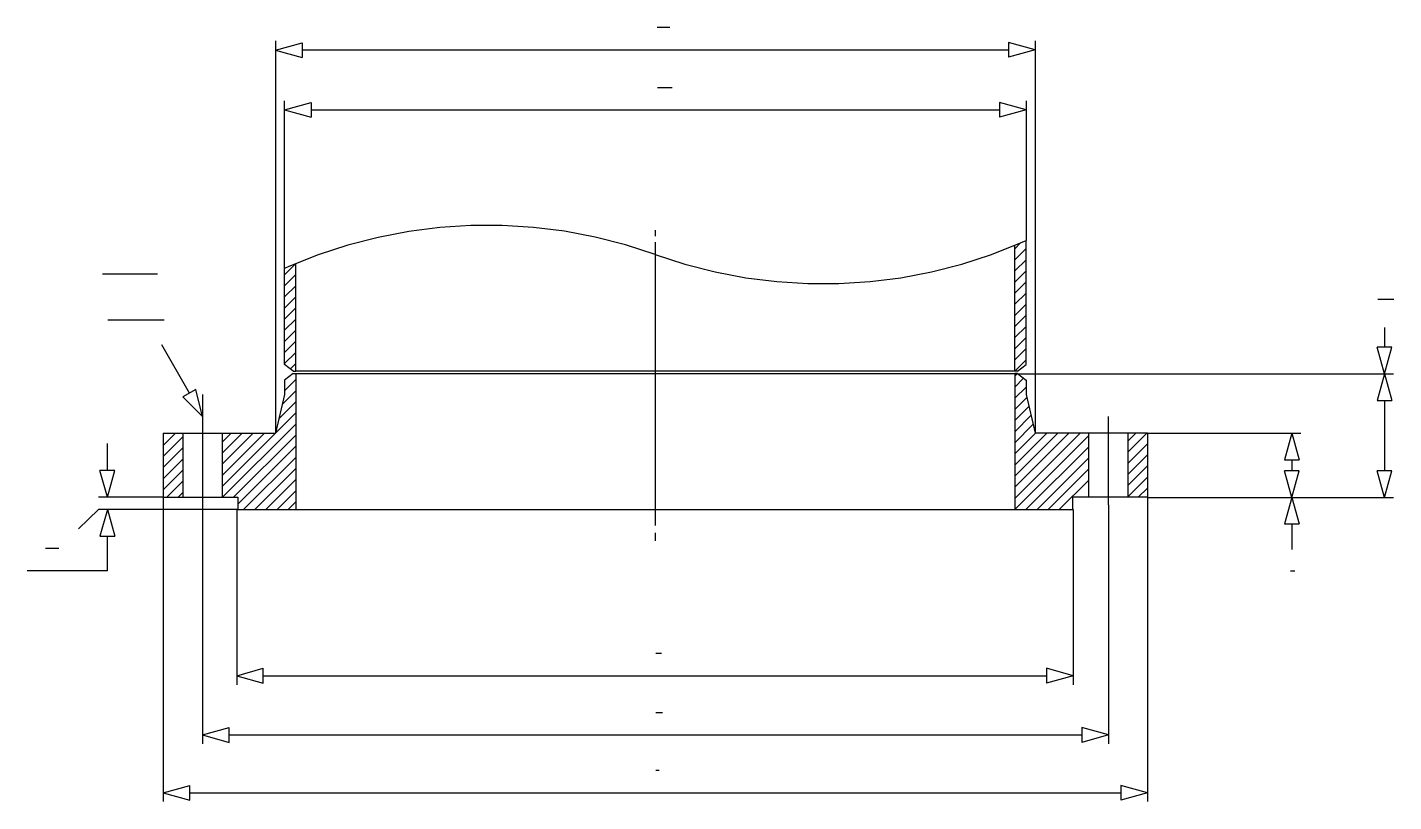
# Model space of a CAD drawing. Extents: x 335 to 1551, y 275 to 965.
import ezdxf

# ---------------------------------------------------------------- set-up
doc = ezdxf.new("R2010")
doc.units = 0
doc.header["$MEASUREMENT"] = 0
doc.layers.get('0').update_dxf_attribs({"linetype": 'CONTINUOUS'})
doc.layers.add('-1', color=7, linetype='CONTINUOUS')
doc.layers.add('1', color=7, linetype='CONTINUOUS')

msp = doc.modelspace()

# ---------------------------------------------------------------- linework, layer by layer
at = {"layer": '-1', "color": 5, "linetype": 'Continuous'}
for p, q in [((895.9, 964.9), (906.9, 964.9)), ((896.1, 911.4), (909.1, 911.4)), ((1537.4, 722.9), (1551.4, 722.9)), ((351.2, 501.2), (363.2, 501.2)), ((1459.4, 480.9), (1463.4, 480.9)), ((894.5, 407.6), (899.5, 407.6)), ((894.5, 354.9), (900.5, 354.9)), ((894.6, 303.5), (897.6, 303.5))]:
    msp.add_line(p, q, dxfattribs=at)
at = {"layer": '-1', "color": 3, "linetype": 'Continuous'}
for p, q in [((579.8, 944.9), (1208.4, 944.9)), ((564.1, 891.4), (587.8, 897.9)), ((564.1, 891.4), (587.8, 884.8)), ((587.8, 897.9), (587.8, 884.8)), ((587.8, 891.4), (1200.4, 891.4)), ((1224.1, 891.4), (1200.4, 897.9)), ((1200.4, 897.9), (1200.4, 884.8)), ((1224.1, 891.4), (1200.4, 884.8)), ((479.4, 639.1), (454.9, 682.2)), ((485.1, 642.3), (473.7, 635.8)), ((491.1, 618.5), (473.7, 635.8)), ((491.1, 618.5), (485.1, 642.3)), ((1332.1, 603.5), (1468.7, 603.5)), ((406.4, 570.2), (406.4, 594.4)), ((406.4, 546.5), (399.8, 570.2)), ((412.9, 570.2), (399.8, 570.2)), ((406.4, 546.5), (412.9, 570.2)), ((456.1, 546.5), (398.4, 546.5)), ((522.6, 535.6), (398.4, 535.6)), ((406.4, 535.6), (399.8, 511.9)), ((406.4, 535.6), (412.9, 511.9)), ((456.1, 546.5), (456.1, 275.5)), ((491.1, 546.5), (491.1, 326.9)), ((521.5, 535.6), (521.5, 379.6)), ((1266, 535.6), (1266, 379.6)), ((1297.4, 539.8), (1297.4, 326.9)), ((1332.1, 546.5), (1332.1, 275.5)), ((399.8, 511.9), (412.9, 511.9)), ((406.4, 481.1), (406.4, 511.9)), ((406.4, 481.1), (335.1, 481.1)), ((521.5, 387.6), (545.2, 394.2)), ((545.2, 381.1), (545.2, 394.2)), ((1266, 387.6), (1242.3, 394.2)), ((1242.3, 394.2), (1242.3, 381.1)), ((521.5, 387.6), (545.2, 381.1)), ((545.2, 387.6), (1242.3, 387.6)), ((1266, 387.6), (1242.3, 381.1)), ((491.1, 334.9), (514.8, 341.4)), ((514.8, 328.3), (514.8, 341.4)), ((1297.4, 334.9), (1273.7, 341.4)), ((1273.7, 341.4), (1273.7, 328.3)), ((491.1, 334.9), (514.8, 328.3)), ((514.8, 334.9), (1273.7, 334.9)), ((1297.4, 334.9), (1273.7, 328.3)), ((456.1, 283.5), (479.8, 290)), ((456.1, 283.5), (479.8, 276.9)), ((479.8, 276.9), (479.8, 290)), ((479.8, 283.5), (1308.4, 283.5)), ((1332.1, 283.5), (1308.4, 290)), ((1308.4, 290), (1308.4, 276.9)), ((1332.1, 283.5), (1308.4, 276.9))]:
    msp.add_line(p, q, dxfattribs=at)
at = {"layer": '-1', "color": 2, "linetype": 'Continuous'}
for p, q in [((402.1, 745.4), (451.1, 745.4)), ((406.9, 704.4), (456.9, 704.4))]:
    msp.add_line(p, q, dxfattribs=at)
at = {"layer": '-1', "color": 7, "linetype": 'Continuous'}
for p, q in [((571.7, 656.6), (564.1, 650.8)), ((564.1, 650.8), (564.1, 637.9)), ((571.7, 656.6), (574.1, 656.6)), ((571.7, 656.6), (574.1, 656.6)), ((574.1, 656.6), (574.1, 535.6)), ((564.1, 637.9), (556.1, 603.6)), ((456.1, 603.6), (556.1, 603.6)), ((473.6, 603.6), (473.6, 546.5)), ((508.6, 603.6), (508.6, 546.5)), ((1332.1, 603.6), (1232.1, 603.6)), ((1279.6, 603.6), (1279.6, 546.5)), ((1314.6, 603.6), (1314.6, 546.5)), ((456.1, 546.5), (522.6, 546.5)), ((522.6, 535.6), (1265.6, 535.6)), ((1332.1, 546.5), (1265.6, 546.5))]:
    msp.add_line(p, q, dxfattribs=at)
at = {"linetype": 'Continuous'}
msp.add_line((398.4, 535.6), (380.6, 518.5), dxfattribs=at)
at = {"layer": '1', "color": 3, "linetype": 'Continuous'}
for p, q in [((556.1, 952.9), (556.1, 603.6)), ((556.1, 944.6), (579.8, 951.1)), ((579.8, 951.1), (579.8, 938)), ((579.8, 951.1), (579.8, 938)), ((1232.1, 944.9), (1208.4, 951.5)), ((1208.4, 951.5), (1208.4, 938.3)), ((1232.1, 952.9), (1232.1, 603.6)), ((556.1, 944.6), (579.8, 938)), ((1232.1, 944.9), (1208.4, 938.3)), ((564.1, 750.3), (564.1, 899.4)), ((587.8, 897.9), (587.8, 884.8)), ((1224.1, 899.4), (1224.1, 775.2)), ((1543.2, 697.5), (1543.2, 680.2)), ((1543.2, 656.5), (1536.6, 680.2)), ((1549.7, 680.2), (1536.6, 680.2)), ((1543.2, 656.5), (1549.7, 680.2)), ((1216.5, 656.5), (1551.2, 656.5)), ((1543.2, 656.5), (1536.6, 632.8)), ((1543.2, 656.5), (1549.7, 632.8)), ((1536.6, 632.8), (1549.7, 632.8)), ((1543.2, 632.8), (1543.2, 570.1)), ((1460.7, 603.5), (1454.1, 579.8)), ((1460.7, 603.5), (1467.2, 579.8)), ((1454.1, 579.8), (1467.2, 579.8)), ((1460.7, 579.8), (1460.7, 570.1)), ((1460.7, 546.4), (1454.1, 570.1)), ((1467.2, 570.1), (1454.1, 570.1)), ((1460.7, 546.4), (1467.2, 570.1)), ((1543.2, 546.4), (1536.6, 570.1)), ((1549.7, 570.1), (1536.6, 570.1)), ((1543.2, 546.4), (1549.7, 570.1)), ((1332.1, 546.4), (1551.2, 546.4)), ((1460.7, 546.4), (1454.1, 522.7)), ((1460.7, 546.4), (1467.2, 522.7)), ((1454.1, 522.7), (1467.2, 522.7)), ((1460.7, 522.7), (1460.7, 500))]:
    msp.add_line(p, q, dxfattribs=at)
at = {"layer": '1', "color": 4, "linetype": 'Continuous'}
for p, q in [((674.6, 783.1), (647.3, 777.9)), ((702.3, 786.6), (674.6, 783.1)), ((730, 788.4), (702.3, 786.6)), ((757.9, 788.5), (730, 788.4)), ((785.7, 786.7), (757.9, 788.5)), ((813.3, 783.3), (785.7, 786.7)), ((840.7, 778.1), (813.3, 783.3)), ((894.1, 784.3), (894.1, 779)), ((620.3, 770.9), (593.9, 762.3)), ((647.3, 777.9), (620.3, 770.9)), ((867.6, 771.2), (840.7, 778.1)), ((894.1, 762.6), (867.6, 771.2)), ((894.1, 773.7), (894.1, 521.3)), ((1193.4, 762.7), (1219.2, 772.9)), ((1219.2, 772.9), (1214.1, 767.8)), ((1214.1, 658.9), (1214.1, 770.7)), ((1224.1, 767.9), (1214.1, 757.9)), ((1219.2, 772.9), (1224.1, 775.2)), ((1224.1, 664.7), (1224.1, 775.2)), ((574.1, 754.6), (564.1, 744.6)), ((593.9, 762.3), (568, 752)), ((574.1, 658.9), (574.1, 754.6)), ((894.1, 762.6), (920.5, 754.1)), ((920.5, 754.1), (947.4, 747.2)), ((1140.1, 747.2), (1167, 754.1)), ((1167, 754.1), (1193.4, 762.7)), ((1224.1, 758), (1214.1, 748)), ((568, 752), (564.1, 750.2)), ((564.1, 664.7), (564.1, 750.3)), ((574.1, 744.7), (564.1, 734.7)), ((947.4, 747.2), (974.6, 742)), ((974.6, 742), (1002.2, 738.5)), ((1085.3, 738.5), (1112.8, 742)), ((1112.8, 742), (1140.1, 747.2)), ((1224.1, 748.1), (1214.1, 738.1)), ((1224.1, 748.1), (1214.1, 738.1)), ((574.1, 734.8), (564.1, 724.8)), ((1002.2, 738.5), (1029.9, 736.8)), ((1029.9, 736.8), (1057.6, 736.8)), ((1057.6, 736.8), (1085.3, 738.5)), ((1224.1, 738.2), (1214.1, 728.2)), ((574.1, 724.9), (564.1, 714.9)), ((1224.1, 728.3), (1214.1, 718.3)), ((1224.1, 718.4), (1214.1, 708.4)), ((574.1, 715.1), (564.1, 705.1)), ((1224.1, 708.5), (1214.1, 698.5)), ((574.1, 705.2), (564.1, 695.2)), ((574.1, 695.3), (564.1, 685.3)), ((1224.1, 698.6), (1214.1, 688.6)), ((574.1, 685.4), (564.1, 675.4)), ((1224.1, 688.7), (1214.1, 678.7)), ((574.1, 675.5), (564.1, 665.5)), ((1224.1, 678.8), (1214.1, 668.8)), ((571.7, 658.9), (564.1, 664.7)), ((574.1, 665.6), (569.3, 660.7)), ((571.7, 658.9), (574.1, 658.9)), ((571.7, 658.9), (574.1, 658.9)), ((1216.5, 658.9), (574.1, 658.9)), ((1224.1, 668.9), (1214.1, 658.9)), ((1216.5, 658.9), (1224.1, 664.7)), ((574.1, 651.3), (564.1, 641.3)), ((1216.4, 656.7), (1214.1, 654.4)), ((1222, 652.4), (1214.1, 644.5)), ((491.1, 638.1), (491.1, 546.5)), ((491.1, 638.1), (491.1, 628.3)), ((574.1, 641.4), (562.2, 629.5)), ((1224.1, 644.6), (1214.1, 634.6)), ((1224.7, 635.3), (1214.1, 624.7)), ((574.1, 621.6), (508.6, 556.1)), ((574.1, 631.5), (559.2, 616.6)), ((1226.6, 627.3), (1214.1, 614.8)), ((574.1, 611.7), (508.9, 546.5)), ((1228.5, 619.2), (1214.1, 604.9)), ((1230.3, 611.2), (1214.1, 595)), ((1297.1, 618.5), (1297.1, 539.8)), ((467, 603.6), (456.1, 592.7)), ((473.6, 600.3), (456.1, 582.8)), ((546.2, 603.6), (508.6, 566)), ((536.3, 603.6), (508.6, 575.9)), ((526.4, 603.6), (508.6, 585.8)), ((516.5, 603.6), (508.6, 595.7)), ((574.1, 601.8), (518.8, 546.5)), ((1252.4, 603.6), (1214.1, 565.3)), ((1262.3, 603.6), (1214.1, 555.4)), ((1272.2, 603.6), (1214.1, 545.5)), ((1242.5, 603.6), (1214.1, 575.2)), ((1232.6, 603.6), (1214.1, 585.1)), ((1279.6, 601.1), (1214.1, 535.6)), ((1321.7, 603.6), (1314.6, 596.5)), ((1331.6, 603.6), (1314.6, 586.6)), ((473.6, 590.4), (456.1, 572.9)), ((574.1, 591.9), (522.6, 540.4)), ((1279.6, 591.2), (1224, 535.6)), ((1332.1, 594.2), (1314.6, 576.7)), ((1332.1, 584.3), (1314.6, 566.8)), ((473.6, 580.5), (456.1, 563)), ((574.1, 582), (527.7, 535.6)), ((574.1, 572.1), (537.6, 535.6)), ((1279.6, 581.3), (1233.9, 535.6)), ((1332.1, 574.4), (1314.6, 556.9)), ((473.6, 570.6), (456.1, 553.1)), ((473.6, 560.7), (459.4, 546.5)), ((574.1, 562.2), (547.5, 535.6)), ((1279.6, 571.4), (1243.8, 535.6)), ((1279.6, 561.5), (1253.7, 535.6)), ((1332.1, 564.5), (1314.6, 547)), ((473.6, 550.8), (469.3, 546.5)), ((574.1, 552.3), (557.4, 535.6)), ((1332.1, 554.6), (1324, 546.5)), ((574.1, 542.4), (567.3, 535.6)), ((894.1, 514.8), (894.1, 507.7))]:
    msp.add_line(p, q, dxfattribs=at)
at = {"layer": '1', "color": 7, "linetype": 'Continuous'}
for p, q in [((574.1, 656.6), (1216.5, 656.6)), ((1214.1, 656.6), (1214.1, 535.6)), ((1216.5, 656.6), (1214.1, 656.6)), ((1216.5, 656.6), (1224.1, 650.8)), ((1224.1, 650.8), (1224.1, 637.9)), ((1224.1, 637.9), (1232.1, 603.6)), ((456.1, 603.6), (456.1, 546.5)), ((1332.1, 603.6), (1332.1, 546.5)), ((522.6, 546.5), (522.6, 535.6)), ((1265.6, 546.5), (1265.6, 535.6))]:
    msp.add_line(p, q, dxfattribs=at)

doc.saveas('drawing.dxf')
